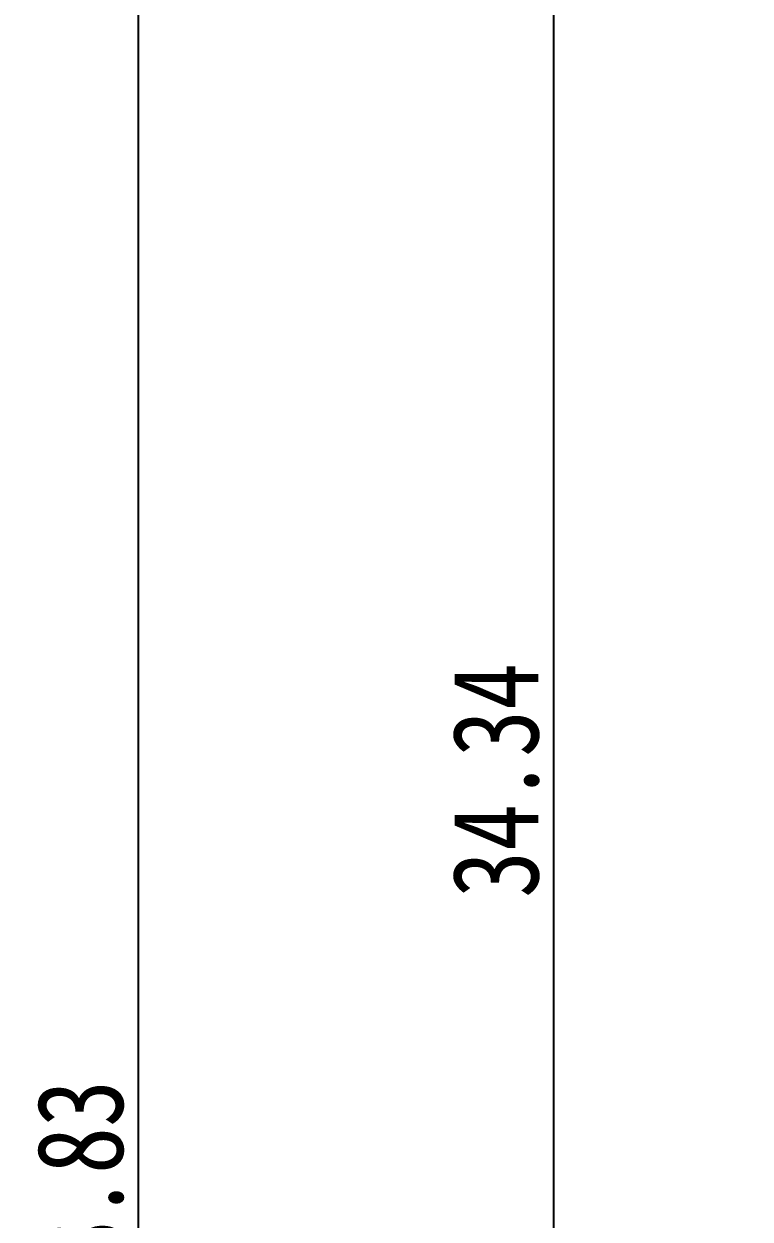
# Model space of a CAD drawing. Header units: millimetres. Extents: x 0 to 297, y 0 to 210.
# Drawn here: x 167.44 to 180.06, y 117.08 to 137.84 of the extents above; entities that cross this region are included whole.
import ezdxf

# ---------------------------------------------------------------- set-up
doc = ezdxf.new("R2010")
doc.units = ezdxf.units.MM
doc.header["$PDMODE"] = 3
doc.header["$PDSIZE"] = 8
doc.linetypes.add('solid', pattern=[0])
doc.layers.get('Defpoints').update_dxf_attribs({"linetype": 'CONTINUOUS'})
doc.layers.add('100', color=1, linetype='solid')
doc.styles.get("Standard").update_dxf_attribs({"font": 'txt', "width": 0.8})
doc.dimstyles.new('X0_5', dxfattribs={"dimscale": 0.5, "dimtxt": 2, "dimasz": 2, "dimexe": 1, "dimexo": 1, "dimgap": 0.5, "dimtad": 1, "dimtoh": 1, "dimzin": 0, "dimdsep": 46, "dimtxsty": 'STANDARD', "dimcen": 0, "dimclrd": 256, "dimclrt": 256, "dimadec": 0, "dimazin": 0, "dimtp": 0.1, "dimtm": 0.1, "dimtfac": 1, "dimtofl": 0, "dimtmove": 0, "dimatfit": 3, "dimfxl": 1, "dimtolj": 1, "dimtzin": 0, "dimarcsym": 0})

# ---------------------------------------------------------------- blocks, each defined once
blk = doc.blocks.new('*D18')
at = {"layer": '100', "color": 0, "lineweight": -2}
for p, q in [((189.856, 141.866), (176.148, 141.866)), ((189.394, 107.528), (176.148, 107.528))]:
    blk.add_line(p, q, dxfattribs=at)
at = {"layer": '100', "lineweight": -2}
blk.add_line((176.648, 140.366), (176.648, 109.028), dxfattribs=at)
at = {"layer": '100'}
for points in [[(176.898, 140.366), (176.398, 140.366), (176.648, 141.866)], [(176.398, 109.028), (176.898, 109.028), (176.648, 107.528)]]:
    blk.add_solid(points, dxfattribs=at)
at = {"layer": 'Defpoints', "color": 0}
for p in [(190.356, 141.866), (176.648, 107.528), (189.894, 107.528)]:
    blk.add_point(p, dxfattribs=at)
at = {"layer": '100', "insert": (175.648, 124.697), "char_height": 1.5, "attachment_point": 5, "rotation": 90}
blk.add_mtext('\\A1;34.34', dxfattribs=at)
blk = doc.blocks.new('*D19')
at = {"layer": '100', "color": 0, "lineweight": -2}
for p, q in [((189.856, 141.866), (168.928, 141.866)), ((191.783, 93.04), (168.928, 93.04))]:
    blk.add_line(p, q, dxfattribs=at)
at = {"layer": '100', "lineweight": -2}
blk.add_line((169.428, 140.366), (169.428, 94.54), dxfattribs=at)
at = {"layer": '100'}
for points in [[(169.678, 140.366), (169.178, 140.366), (169.428, 141.866)], [(169.178, 94.54), (169.678, 94.54), (169.428, 93.04)]]:
    blk.add_solid(points, dxfattribs=at)
at = {"layer": 'Defpoints', "color": 0}
for p in [(190.356, 141.866), (169.428, 93.04), (192.283, 93.04)]:
    blk.add_point(p, dxfattribs=at)
at = {"layer": '100', "insert": (168.428, 117.453), "char_height": 1.5, "attachment_point": 5, "rotation": 90}
blk.add_mtext('\\A1;48.83', dxfattribs=at)

msp = doc.modelspace()

# ---------------------------------------------------------------- dimensions: what is measured, and where the dimension line sits
at = {"layer": '100'}
for base, p2, picture, middle in [((169.428, 93.04), (192.283, 93.04), '*D19', (169.428, 117.453)), ((176.648, 107.528), (189.894, 107.528), '*D18', (176.648, 124.697))]:
    dim = msp.add_linear_dim(base=base, p1=(190.356, 141.866), p2=p2, angle=90, dimstyle='X0_5', override={"dimtxt": 3, "dimasz": 3, "dimpost": '<>', "dimtvp": 0.1}, dxfattribs=at)
    dim.commit()
    dim.dimension.update_dxf_attribs({"geometry": picture, "text_midpoint": middle, "dimtype": 160})

doc.saveas('drawing.dxf')
